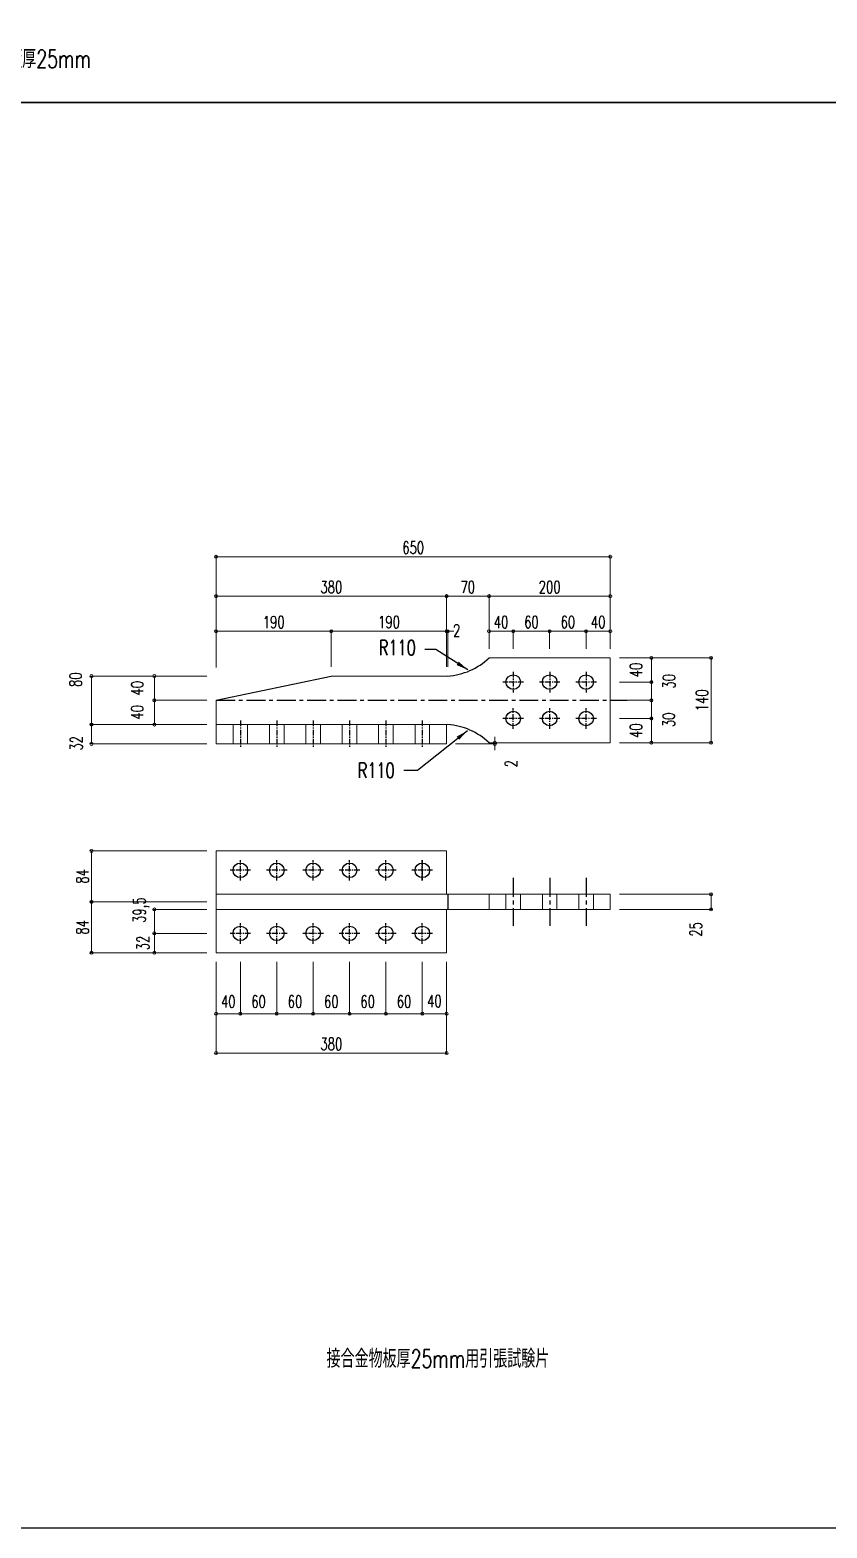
# Model space of a CAD drawing. Header units: millimetres. Extents: x -4568 to 36914, y -114 to 17788.
# Drawn here: x 25279 to 26593, y 7044 to 9515 of the extents above; entities that cross this region are included whole.
import ezdxf

# ---------------------------------------------------------------- set-up
doc = ezdxf.new("R2010")
doc.units = ezdxf.units.MM
doc.header["$LTSCALE"] = 5
doc.linetypes.add('ACAD_ISO03W100', pattern=[30, 12, -18])
doc.linetypes.add('CENTER1', pattern=[10, 6.25, -1.25, 1.25, -1.25])
doc.layers.get('0').update_dxf_attribs({"color": 255})
doc.layers.get('DEFPOINTS').update_dxf_attribs({"color": 255})
for name, color, linetype in [('01', 7, 'Continuous'), ('寸法', 4, 'Continuous'), ('補助線', 7, 'ACAD_ISO03W100'), ('金物', 142, 'Continuous')]:
    doc.layers.add(name, color=color, linetype=linetype)
doc.styles.add('KANJI', font='simplex.shx', dxfattribs={"width": 0.7, "bigfont": 'extfont2.shx'})
doc.styles.get("Standard").update_dxf_attribs({"font": 'simplex.shx', "width": 0.7, "height": 2.5, "bigfont": '@extfont2.shx'})
doc.styles.add('SUNPOU2', font='simplex.shx', dxfattribs={"width": 0.7, "height": 50, "bigfont": 'extfont2.shx'})
doc.dimstyles.new('コピー(2) - Standard', dxfattribs={"dimtxt": 25, "dimasz": 20, "dimexe": 0.18, "dimexo": 0.0625, "dimgap": 15, "dimtad": 1, "dimdec": 0, "dimzin": 0, "dimdsep": 46, "dimtxsty": 'Standard', "dimblk": 'DOTSMALL', "dimcen": 0.09, "dimadec": 0, "dimazin": 0, "dimtfac": 1, "dimtdec": 0, "dimtofl": 0, "dimtmove": 0, "dimatfit": 3, "dimfxl": 0, "dimtolj": 1, "dimtzin": 0, "dimarcsym": 0})
doc.dimstyles.new('一般寸法-小さめ', dxfattribs={"dimscale": 10, "dimtxt": 2, "dimasz": 0.5, "dimexe": 0.125, "dimexo": 1.5, "dimgap": 0.5, "dimtad": 1, "dimtxsty": 'KANJI', "dimblk": 'ORIGIN', "dimcen": 0, "dimclrd": 256, "dimclre": 256, "dimclrt": 256, "dimadec": 0, "dimazin": 0, "dimtfac": 1, "dimtmove": 2, "dimatfit": 2, "dimfxl": 0, "dimtolj": 2, "dimlwd": 5, "dimlwe": 5, "dimarcsym": 0})

# ---------------------------------------------------------------- blocks, each defined once
blk = doc.blocks.new('_Origin')
at = {"color": 0, "linetype": 'ByBlock', "lineweight": -2}
blk.add_line((0, 0), (-1, 0), dxfattribs=at)
blk.add_circle((0, 0), 0.5, dxfattribs=at)
blk = doc.blocks.new('*D195')
at = {"layer": 'DEFPOINTS', "color": 0, "transparency": 16777216}
for p in [(25966.1, 8580.8), (25586.1, 8449), (25966.1, 8449)]:
    blk.add_point(p, dxfattribs=at)
at = {"layer": '寸法', "lineweight": 5, "transparency": 16777216}
for p, q in [((25586.1, 8464), (25586.1, 8582)), ((25591.1, 8580.8), (25961.1, 8580.8)), ((25966.1, 8464), (25966.1, 8582))]:
    blk.add_line(p, q, dxfattribs=at)
at = {"layer": '寸法', "lineweight": 5, "transparency": 16777216, "xscale": 5, "yscale": 5, "zscale": 5, "rotation": 180}
blk.add_blockref('_Origin', (25586.1, 8580.8), dxfattribs=at)
at = {"layer": '寸法', "lineweight": 5, "transparency": 16777216, "xscale": 5, "yscale": 5, "zscale": 5}
blk.add_blockref('_Origin', (25966.1, 8580.8), dxfattribs=at)
at = {"layer": '寸法', "transparency": 16777216, "insert": (25776.1, 8595.8), "char_height": 20, "attachment_point": 5, "style": 'KANJI'}
blk.add_mtext('\\A2;380', dxfattribs=at)
blk = doc.blocks.new('*D196')
at = {"layer": 'DEFPOINTS', "color": 0, "transparency": 16777216}
for p in [(25966.1, 8580.8), (26036.1, 8480.5), (25966.1, 8449)]:
    blk.add_point(p, dxfattribs=at)
at = {"layer": '寸法', "lineweight": 5, "transparency": 16777216}
for p, q in [((25966.1, 8464), (25966.1, 8582)), ((26031.1, 8580.8), (25971.1, 8580.8)), ((26036.1, 8495.5), (26036.1, 8582))]:
    blk.add_line(p, q, dxfattribs=at)
at = {"layer": '寸法', "lineweight": 5, "transparency": 16777216, "xscale": 5, "yscale": 5, "zscale": 5, "rotation": 180}
blk.add_blockref('_Origin', (25966.1, 8580.8), dxfattribs=at)
at = {"layer": '寸法', "lineweight": 5, "transparency": 16777216, "xscale": 5, "yscale": 5, "zscale": 5}
blk.add_blockref('_Origin', (26036.1, 8580.8), dxfattribs=at)
at = {"layer": '寸法', "transparency": 16777216, "insert": (26001.1, 8595.8), "char_height": 20, "attachment_point": 5, "style": 'KANJI'}
blk.add_mtext('\\A2;70', dxfattribs=at)
blk = doc.blocks.new('*D197')
at = {"layer": 'DEFPOINTS', "color": 0, "transparency": 16777216}
for p in [(26236.1, 8089), (26402.2, 8089), (26236.1, 8064)]:
    blk.add_point(p, dxfattribs=at)
at = {"layer": '寸法', "lineweight": 5, "transparency": 16777216}
for p, q in [((26251.1, 8089), (26403.5, 8089)), ((26402.2, 8069), (26402.2, 8084)), ((26251.1, 8064), (26403.5, 8064))]:
    blk.add_line(p, q, dxfattribs=at)
at = {"layer": '寸法', "lineweight": 5, "transparency": 16777216, "xscale": 5, "yscale": 5, "zscale": 5}
for p, rotation in [((26402.2, 8089), 90), ((26402.2, 8064), 270)]:
    blk.add_blockref('_Origin', p, dxfattribs=dict(at, rotation=rotation))
at = {"layer": '寸法', "transparency": 16777216, "insert": (26377.2, 8031), "char_height": 20, "attachment_point": 5, "rotation": 90, "style": 'KANJI'}
blk.add_mtext('\\A2;25', dxfattribs=at)
blk = doc.blocks.new('*D198')
at = {"layer": 'DEFPOINTS', "color": 0, "transparency": 16777216}
for p in [(26236.1, 8479), (26402.2, 8479), (26236.1, 8339)]:
    blk.add_point(p, dxfattribs=at)
at = {"layer": '寸法', "lineweight": 5, "transparency": 16777216}
for p, q in [((26251.1, 8479), (26403.5, 8479)), ((26402.2, 8344), (26402.2, 8474)), ((26251.1, 8339), (26403.5, 8339))]:
    blk.add_line(p, q, dxfattribs=at)
at = {"layer": '寸法', "lineweight": 5, "transparency": 16777216, "xscale": 5, "yscale": 5, "zscale": 5}
for p, rotation in [((26402.2, 8479), 90), ((26402.2, 8339), 270)]:
    blk.add_blockref('_Origin', p, dxfattribs=dict(at, rotation=rotation))
at = {"layer": '寸法', "transparency": 16777216, "insert": (26387.2, 8409), "char_height": 20, "attachment_point": 5, "rotation": 90, "style": 'KANJI'}
blk.add_mtext('\\A2;140', dxfattribs=at)
blk = doc.blocks.new('*D199')
at = {"layer": 'DEFPOINTS', "color": 0, "transparency": 16777216}
for p in [(25380.7, 8449), (25586.1, 8449), (25586.1, 8369)]:
    blk.add_point(p, dxfattribs=at)
at = {"layer": '寸法', "lineweight": 5, "transparency": 16777216}
for p, q in [((25571.1, 8449), (25379.4, 8449)), ((25380.7, 8374), (25380.7, 8444)), ((25571.1, 8369), (25379.4, 8369))]:
    blk.add_line(p, q, dxfattribs=at)
at = {"layer": '寸法', "lineweight": 5, "transparency": 16777216, "xscale": 5, "yscale": 5, "zscale": 5}
for p, rotation in [((25380.7, 8449), 90), ((25380.7, 8369), 270)]:
    blk.add_blockref('_Origin', p, dxfattribs=dict(at, rotation=rotation))
at = {"layer": '寸法', "transparency": 16777216, "insert": (25354.4, 8442.9), "char_height": 20, "attachment_point": 5, "rotation": 90, "style": 'KANJI'}
blk.add_mtext('\\A2;80', dxfattribs=at)
blk = doc.blocks.new('*D484')
at = {"layer": 'DEFPOINTS', "color": 0, "transparency": 16777216}
for p in [(26236.1, 8580.8), (26036.1, 8480.5), (26236.1, 8479)]:
    blk.add_point(p, dxfattribs=at)
at = {"layer": '寸法', "lineweight": 5, "transparency": 16777216}
for p, q in [((26036.1, 8495.5), (26036.1, 8582)), ((26041.1, 8580.8), (26231.1, 8580.8)), ((26236.1, 8494), (26236.1, 8582))]:
    blk.add_line(p, q, dxfattribs=at)
at = {"layer": '寸法', "lineweight": 5, "transparency": 16777216, "xscale": 5, "yscale": 5, "zscale": 5, "rotation": 180}
blk.add_blockref('_Origin', (26036.1, 8580.8), dxfattribs=at)
at = {"layer": '寸法', "lineweight": 5, "transparency": 16777216, "xscale": 5, "yscale": 5, "zscale": 5}
blk.add_blockref('_Origin', (26236.1, 8580.8), dxfattribs=at)
at = {"layer": '寸法', "transparency": 16777216, "insert": (26136.1, 8595.8), "char_height": 20, "attachment_point": 5, "style": 'KANJI'}
blk.add_mtext('\\A2;200', dxfattribs=at)
blk = doc.blocks.new('*D200')
at = {"layer": 'DEFPOINTS', "color": 0, "transparency": 16777216}
for p in [(26236.1, 8479), (26236.1, 8439), (26303.8, 8439)]:
    blk.add_point(p, dxfattribs=at)
at = {"layer": '寸法', "lineweight": 5, "transparency": 16777216}
for p, q in [((26251.1, 8479), (26305, 8479)), ((26303.8, 8474), (26303.8, 8444)), ((26251.1, 8439), (26305, 8439))]:
    blk.add_line(p, q, dxfattribs=at)
at = {"layer": '寸法', "lineweight": 5, "transparency": 16777216, "xscale": 5, "yscale": 5, "zscale": 5}
for p, rotation in [((26303.8, 8479), 90), ((26303.8, 8439), 270)]:
    blk.add_blockref('_Origin', p, dxfattribs=dict(at, rotation=rotation))
at = {"layer": '寸法', "transparency": 16777216, "insert": (26278.4, 8459), "char_height": 20, "attachment_point": 5, "rotation": 90, "style": 'KANJI'}
blk.add_mtext('\\A2;40', dxfattribs=at)
blk = doc.blocks.new('*D201')
at = {"layer": 'DEFPOINTS', "color": 0, "transparency": 16777216}
for p in [(26236.1, 8379), (26236.1, 8339), (26303.8, 8339)]:
    blk.add_point(p, dxfattribs=at)
at = {"layer": '寸法', "lineweight": 5, "transparency": 16777216}
for p, q in [((26251.1, 8379), (26305, 8379)), ((26303.8, 8374), (26303.8, 8344)), ((26251.1, 8339), (26305, 8339))]:
    blk.add_line(p, q, dxfattribs=at)
at = {"layer": '寸法', "lineweight": 5, "transparency": 16777216, "xscale": 5, "yscale": 5, "zscale": 5}
for p, rotation in [((26303.8, 8379), 90), ((26303.8, 8339), 270)]:
    blk.add_blockref('_Origin', p, dxfattribs=dict(at, rotation=rotation))
at = {"layer": '寸法', "transparency": 16777216, "insert": (26278.4, 8359), "char_height": 20, "attachment_point": 5, "rotation": 90, "style": 'KANJI'}
blk.add_mtext('\\A2;40', dxfattribs=at)
blk = doc.blocks.new('*D202')
at = {"layer": 'DEFPOINTS', "color": 0, "transparency": 16777216}
for p in [(25484.3, 8409), (25586.1, 8409), (25586.1, 8369)]:
    blk.add_point(p, dxfattribs=at)
at = {"layer": '寸法', "lineweight": 5, "transparency": 16777216}
for p, q in [((25571.1, 8409), (25483, 8409)), ((25484.3, 8374), (25484.3, 8404)), ((25571.1, 8369), (25483, 8369))]:
    blk.add_line(p, q, dxfattribs=at)
at = {"layer": '寸法', "lineweight": 5, "transparency": 16777216, "xscale": 5, "yscale": 5, "zscale": 5}
for p, rotation in [((25484.3, 8409), 90), ((25484.3, 8369), 270)]:
    blk.add_blockref('_Origin', p, dxfattribs=dict(at, rotation=rotation))
at = {"layer": '寸法', "transparency": 16777216, "insert": (25456.1, 8389), "char_height": 20, "attachment_point": 5, "rotation": 90, "style": 'KANJI'}
blk.add_mtext('\\A2;40', dxfattribs=at)
blk = doc.blocks.new('*D203')
at = {"layer": 'DEFPOINTS', "color": 0, "transparency": 16777216}
for p in [(25484.3, 8449), (25586.1, 8449), (25586.1, 8409)]:
    blk.add_point(p, dxfattribs=at)
at = {"layer": '寸法', "lineweight": 5, "transparency": 16777216}
for p, q in [((25571.1, 8449), (25483, 8449)), ((25484.3, 8414), (25484.3, 8444)), ((25571.1, 8409), (25483, 8409))]:
    blk.add_line(p, q, dxfattribs=at)
at = {"layer": '寸法', "lineweight": 5, "transparency": 16777216, "xscale": 5, "yscale": 5, "zscale": 5}
for p, rotation in [((25484.3, 8449), 90), ((25484.3, 8409), 270)]:
    blk.add_blockref('_Origin', p, dxfattribs=dict(at, rotation=rotation))
at = {"layer": '寸法', "transparency": 16777216, "insert": (25456.1, 8429), "char_height": 20, "attachment_point": 5, "rotation": 90, "style": 'KANJI'}
blk.add_mtext('\\A2;40', dxfattribs=at)
blk = doc.blocks.new('*D204')
at = {"layer": 'DEFPOINTS', "color": 0, "transparency": 16777216}
for p in [(26236.1, 8645.8), (26236.1, 8480.5), (25586.1, 8448.2)]:
    blk.add_point(p, dxfattribs=at)
at = {"layer": '寸法', "lineweight": 5, "transparency": 16777216}
for p, q in [((25586.1, 8463.2), (25586.1, 8647)), ((25591.1, 8645.8), (26231.1, 8645.8)), ((26236.1, 8495.5), (26236.1, 8647))]:
    blk.add_line(p, q, dxfattribs=at)
at = {"layer": '寸法', "lineweight": 5, "transparency": 16777216, "xscale": 5, "yscale": 5, "zscale": 5, "rotation": 180}
blk.add_blockref('_Origin', (25586.1, 8645.8), dxfattribs=at)
at = {"layer": '寸法', "lineweight": 5, "transparency": 16777216, "xscale": 5, "yscale": 5, "zscale": 5}
blk.add_blockref('_Origin', (26236.1, 8645.8), dxfattribs=at)
at = {"layer": '寸法', "transparency": 16777216, "insert": (25911.1, 8660.8), "char_height": 20, "attachment_point": 5, "style": 'KANJI'}
blk.add_mtext('\\A2;650', dxfattribs=at)
blk = doc.blocks.new('_DotSmall')
at = {"color": 0, "linetype": 'ByBlock', "const_width": 0.5}
blk.add_lwpolyline([(-0.0625, 0, 1), (0.0625, 0, 1)], format="xyb", close=True, dxfattribs=at)
blk = doc.blocks.new('*D205')
at = {"layer": 'DEFPOINTS', "color": 0, "transparency": 16777216}
for p in [(25776.1, 8523), (25586.1, 8449), (25776.1, 8449)]:
    blk.add_point(p, dxfattribs=at)
at = {"layer": '寸法', "lineweight": 5, "transparency": 16777216}
for p, q in [((25586.1, 8464), (25586.1, 8524.2)), ((25591.1, 8523), (25771.1, 8523)), ((25776.1, 8464), (25776.1, 8524.2))]:
    blk.add_line(p, q, dxfattribs=at)
at = {"layer": '寸法', "lineweight": 5, "transparency": 16777216, "xscale": 5, "yscale": 5, "zscale": 5, "rotation": 180}
blk.add_blockref('_Origin', (25586.1, 8523), dxfattribs=at)
at = {"layer": '寸法', "lineweight": 5, "transparency": 16777216, "xscale": 5, "yscale": 5, "zscale": 5}
blk.add_blockref('_Origin', (25776.1, 8523), dxfattribs=at)
at = {"layer": '寸法', "transparency": 16777216, "insert": (25681.1, 8538), "char_height": 20, "attachment_point": 5, "style": 'KANJI'}
blk.add_mtext('\\A2;190', dxfattribs=at)
blk = doc.blocks.new('*D206')
at = {"layer": 'DEFPOINTS', "color": 0, "transparency": 16777216}
for p in [(25966.1, 8523), (25776.1, 8449), (25966.1, 8449)]:
    blk.add_point(p, dxfattribs=at)
at = {"layer": '寸法', "lineweight": 5, "transparency": 16777216}
for p, q in [((25776.1, 8464), (25776.1, 8524.2)), ((25781.1, 8523), (25961.1, 8523)), ((25966.1, 8464), (25966.1, 8524.2))]:
    blk.add_line(p, q, dxfattribs=at)
at = {"layer": '寸法', "lineweight": 5, "transparency": 16777216, "xscale": 5, "yscale": 5, "zscale": 5, "rotation": 180}
blk.add_blockref('_Origin', (25776.1, 8523), dxfattribs=at)
at = {"layer": '寸法', "lineweight": 5, "transparency": 16777216, "xscale": 5, "yscale": 5, "zscale": 5}
blk.add_blockref('_Origin', (25966.1, 8523), dxfattribs=at)
at = {"layer": '寸法', "transparency": 16777216, "insert": (25871.1, 8538), "char_height": 20, "attachment_point": 5, "style": 'KANJI'}
blk.add_mtext('\\A2;190', dxfattribs=at)
blk = doc.blocks.new('*D109')
at = {"layer": 'DEFPOINTS', "color": 0, "transparency": 16777216}
for p in [(26076.1, 8523), (26036.1, 8479), (26076.1, 8479)]:
    blk.add_point(p, dxfattribs=at)
at = {"layer": '寸法', "lineweight": 5, "transparency": 16777216}
for p, q in [((26036.1, 8494), (26036.1, 8524.2)), ((26041.1, 8523), (26071.1, 8523)), ((26076.1, 8494), (26076.1, 8524.2))]:
    blk.add_line(p, q, dxfattribs=at)
at = {"layer": '寸法', "lineweight": 5, "transparency": 16777216, "xscale": 5, "yscale": 5, "zscale": 5, "rotation": 180}
blk.add_blockref('_Origin', (26036.1, 8523), dxfattribs=at)
at = {"layer": '寸法', "lineweight": 5, "transparency": 16777216, "xscale": 5, "yscale": 5, "zscale": 5}
blk.add_blockref('_Origin', (26076.1, 8523), dxfattribs=at)
at = {"layer": '寸法', "transparency": 16777216, "insert": (26056.1, 8538), "char_height": 20, "attachment_point": 5, "style": 'KANJI'}
blk.add_mtext('\\A2;40', dxfattribs=at)
blk = doc.blocks.new('*D110')
at = {"layer": 'DEFPOINTS', "color": 0, "transparency": 16777216}
for p in [(26196.1, 8523), (26136.1, 8479), (26196.1, 8479)]:
    blk.add_point(p, dxfattribs=at)
at = {"layer": '寸法', "lineweight": 5, "transparency": 16777216}
for p, q in [((26136.1, 8494), (26136.1, 8524.2)), ((26141.1, 8523), (26191.1, 8523)), ((26196.1, 8494), (26196.1, 8524.2))]:
    blk.add_line(p, q, dxfattribs=at)
at = {"layer": '寸法', "lineweight": 5, "transparency": 16777216, "xscale": 5, "yscale": 5, "zscale": 5, "rotation": 180}
blk.add_blockref('_Origin', (26136.1, 8523), dxfattribs=at)
at = {"layer": '寸法', "lineweight": 5, "transparency": 16777216, "xscale": 5, "yscale": 5, "zscale": 5}
blk.add_blockref('_Origin', (26196.1, 8523), dxfattribs=at)
at = {"layer": '寸法', "transparency": 16777216, "insert": (26166.1, 8538), "char_height": 20, "attachment_point": 5, "style": 'KANJI'}
blk.add_mtext('\\A2;60', dxfattribs=at)
blk = doc.blocks.new('*D111')
at = {"layer": 'DEFPOINTS', "color": 0, "transparency": 16777216}
for p in [(26136.1, 8523), (26076.1, 8479), (26136.1, 8479)]:
    blk.add_point(p, dxfattribs=at)
at = {"layer": '寸法', "lineweight": 5, "transparency": 16777216}
for p, q in [((26076.1, 8494), (26076.1, 8524.2)), ((26081.1, 8523), (26131.1, 8523)), ((26136.1, 8494), (26136.1, 8524.2))]:
    blk.add_line(p, q, dxfattribs=at)
at = {"layer": '寸法', "lineweight": 5, "transparency": 16777216, "xscale": 5, "yscale": 5, "zscale": 5, "rotation": 180}
blk.add_blockref('_Origin', (26076.1, 8523), dxfattribs=at)
at = {"layer": '寸法', "lineweight": 5, "transparency": 16777216, "xscale": 5, "yscale": 5, "zscale": 5}
blk.add_blockref('_Origin', (26136.1, 8523), dxfattribs=at)
at = {"layer": '寸法', "transparency": 16777216, "insert": (26106.1, 8538), "char_height": 20, "attachment_point": 5, "style": 'KANJI'}
blk.add_mtext('\\A2;60', dxfattribs=at)
blk = doc.blocks.new('*D112')
at = {"layer": 'DEFPOINTS', "color": 0, "transparency": 16777216}
for p in [(26236.1, 8523), (26196.1, 8479), (26236.1, 8479)]:
    blk.add_point(p, dxfattribs=at)
at = {"layer": '寸法', "lineweight": 5, "transparency": 16777216}
for p, q in [((26196.1, 8494), (26196.1, 8524.2)), ((26201.1, 8523), (26231.1, 8523)), ((26236.1, 8494), (26236.1, 8524.2))]:
    blk.add_line(p, q, dxfattribs=at)
at = {"layer": '寸法', "lineweight": 5, "transparency": 16777216, "xscale": 5, "yscale": 5, "zscale": 5, "rotation": 180}
blk.add_blockref('_Origin', (26196.1, 8523), dxfattribs=at)
at = {"layer": '寸法', "lineweight": 5, "transparency": 16777216, "xscale": 5, "yscale": 5, "zscale": 5}
blk.add_blockref('_Origin', (26236.1, 8523), dxfattribs=at)
at = {"layer": '寸法', "transparency": 16777216, "insert": (26216.1, 8538), "char_height": 20, "attachment_point": 5, "style": 'KANJI'}
blk.add_mtext('\\A2;40', dxfattribs=at)
blk = doc.blocks.new('*D113')
at = {"layer": 'DEFPOINTS', "color": 0, "transparency": 16777216}
for p in [(26236.1, 8439), (26236.1, 8409), (26303.8, 8409)]:
    blk.add_point(p, dxfattribs=at)
at = {"layer": '寸法', "lineweight": 5, "transparency": 16777216}
for p, q in [((26251.1, 8439), (26305, 8439)), ((26303.8, 8434), (26303.8, 8414)), ((26251.1, 8409), (26305, 8409))]:
    blk.add_line(p, q, dxfattribs=at)
at = {"layer": '寸法', "lineweight": 5, "transparency": 16777216, "xscale": 5, "yscale": 5, "zscale": 5}
for p, rotation in [((26303.8, 8439), 90), ((26303.8, 8409), 270)]:
    blk.add_blockref('_Origin', p, dxfattribs=dict(at, rotation=rotation))
at = {"layer": '寸法', "transparency": 16777216, "insert": (26332.8, 8440.2), "char_height": 20, "attachment_point": 5, "rotation": 90, "style": 'KANJI'}
blk.add_mtext('\\A2;30', dxfattribs=at)
blk = doc.blocks.new('*D114')
at = {"layer": 'DEFPOINTS', "color": 0, "transparency": 16777216}
for p in [(26236.1, 8409), (26236.1, 8379), (26303.8, 8379)]:
    blk.add_point(p, dxfattribs=at)
at = {"layer": '寸法', "lineweight": 5, "transparency": 16777216}
for p, q in [((26251.1, 8409), (26305, 8409)), ((26303.8, 8404), (26303.8, 8384)), ((26251.1, 8379), (26305, 8379))]:
    blk.add_line(p, q, dxfattribs=at)
at = {"layer": '寸法', "lineweight": 5, "transparency": 16777216, "xscale": 5, "yscale": 5, "zscale": 5}
for p, rotation in [((26303.8, 8409), 90), ((26303.8, 8379), 270)]:
    blk.add_blockref('_Origin', p, dxfattribs=dict(at, rotation=rotation))
at = {"layer": '寸法', "transparency": 16777216, "insert": (26332.5, 8376.8), "char_height": 20, "attachment_point": 5, "rotation": 90, "style": 'KANJI'}
blk.add_mtext('\\A2;30', dxfattribs=at)
blk = doc.blocks.new('*D467')
at = {"layer": 'DEFPOINTS', "color": 0, "transparency": 16777216}
for p in [(25968.1, 8523), (25966.1, 8449), (25968.1, 8449)]:
    blk.add_point(p, dxfattribs=at)
at = {"layer": '寸法', "lineweight": 5, "transparency": 16777216}
for p, q in [((25961.1, 8523), (25956.1, 8523)), ((25966.1, 8464), (25966.1, 8524.2)), ((25966.1, 8523), (25968.1, 8523)), ((25968.1, 8464), (25968.1, 8524.2)), ((25973.1, 8523), (25978.1, 8523))]:
    blk.add_line(p, q, dxfattribs=at)
at = {"layer": '寸法', "lineweight": 5, "transparency": 16777216, "xscale": 5, "yscale": 5, "zscale": 5}
blk.add_blockref('_Origin', (25966.1, 8523), dxfattribs=at)
at = {"layer": '寸法', "lineweight": 5, "transparency": 16777216, "xscale": 5, "yscale": 5, "zscale": 5, "rotation": 180}
blk.add_blockref('_Origin', (25968.1, 8523), dxfattribs=at)
at = {"layer": '寸法', "transparency": 16777216, "insert": (25982.7, 8524.1), "char_height": 20, "attachment_point": 5, "style": 'KANJI'}
blk.add_mtext('\\A2;2', dxfattribs=at)
blk = doc.blocks.new('*D135')
at = {"layer": 'DEFPOINTS', "color": 0, "transparency": 16777216}
for p in [(25866.1, 7992.5), (25926.1, 7992.5), (25926.1, 7892)]:
    blk.add_point(p, dxfattribs=at)
at = {"layer": '寸法', "lineweight": 5, "transparency": 16777216}
for p, q in [((25866.1, 7977.5), (25866.1, 7890.8)), ((25926.1, 7977.5), (25926.1, 7890.8)), ((25871.1, 7892), (25921.1, 7892))]:
    blk.add_line(p, q, dxfattribs=at)
at = {"layer": '寸法', "lineweight": 5, "transparency": 16777216, "xscale": 5, "yscale": 5, "zscale": 5, "rotation": 180}
blk.add_blockref('_Origin', (25866.1, 7892), dxfattribs=at)
at = {"layer": '寸法', "lineweight": 5, "transparency": 16777216, "xscale": 5, "yscale": 5, "zscale": 5}
blk.add_blockref('_Origin', (25926.1, 7892), dxfattribs=at)
at = {"layer": '寸法', "transparency": 16777216, "insert": (25896.1, 7912), "char_height": 20, "attachment_point": 5, "style": 'KANJI'}
blk.add_mtext('\\A2;60', dxfattribs=at)
blk = doc.blocks.new('*D136')
at = {"layer": 'DEFPOINTS', "color": 0, "transparency": 16777216}
for p in [(25626.1, 7992.5), (25686.1, 7992.5), (25626.1, 7892)]:
    blk.add_point(p, dxfattribs=at)
at = {"layer": '寸法', "lineweight": 5, "transparency": 16777216}
for p, q in [((25626.1, 7977.5), (25626.1, 7890.8)), ((25686.1, 7977.5), (25686.1, 7890.8)), ((25681.1, 7892), (25631.1, 7892))]:
    blk.add_line(p, q, dxfattribs=at)
at = {"layer": '寸法', "lineweight": 5, "transparency": 16777216, "xscale": 5, "yscale": 5, "zscale": 5, "rotation": 180}
blk.add_blockref('_Origin', (25626.1, 7892), dxfattribs=at)
at = {"layer": '寸法', "lineweight": 5, "transparency": 16777216, "xscale": 5, "yscale": 5, "zscale": 5}
blk.add_blockref('_Origin', (25686.1, 7892), dxfattribs=at)
at = {"layer": '寸法', "transparency": 16777216, "insert": (25656.1, 7912), "char_height": 20, "attachment_point": 5, "style": 'KANJI'}
blk.add_mtext('\\A2;60', dxfattribs=at)
blk = doc.blocks.new('*D473')
at = {"layer": 'DEFPOINTS', "color": 0, "transparency": 16777216}
for p in [(25586.1, 7992.5), (25966.1, 7992.5), (25966.1, 7827.1)]:
    blk.add_point(p, dxfattribs=at)
at = {"layer": '寸法', "lineweight": 5, "transparency": 16777216}
for p, q in [((25586.1, 7977.5), (25586.1, 7825.9)), ((25966.1, 7977.5), (25966.1, 7825.9)), ((25591.1, 7827.1), (25961.1, 7827.1))]:
    blk.add_line(p, q, dxfattribs=at)
at = {"layer": '寸法', "lineweight": 5, "transparency": 16777216, "xscale": 5, "yscale": 5, "zscale": 5, "rotation": 180}
blk.add_blockref('_Origin', (25586.1, 7827.1), dxfattribs=at)
at = {"layer": '寸法', "lineweight": 5, "transparency": 16777216, "xscale": 5, "yscale": 5, "zscale": 5}
blk.add_blockref('_Origin', (25966.1, 7827.1), dxfattribs=at)
at = {"layer": '寸法', "transparency": 16777216, "insert": (25776.1, 7842.1), "char_height": 20, "attachment_point": 5, "style": 'KANJI'}
blk.add_mtext('\\A2;380', dxfattribs=at)
blk = doc.blocks.new('*D137')
at = {"layer": 'DEFPOINTS', "color": 0, "transparency": 16777216}
for p in [(25806.1, 7992.5), (25866.1, 7992.5), (25806.1, 7892)]:
    blk.add_point(p, dxfattribs=at)
at = {"layer": '寸法', "lineweight": 5, "transparency": 16777216}
for p, q in [((25806.1, 7977.5), (25806.1, 7890.8)), ((25866.1, 7977.5), (25866.1, 7890.8)), ((25861.1, 7892), (25811.1, 7892))]:
    blk.add_line(p, q, dxfattribs=at)
at = {"layer": '寸法', "lineweight": 5, "transparency": 16777216, "xscale": 5, "yscale": 5, "zscale": 5, "rotation": 180}
blk.add_blockref('_Origin', (25806.1, 7892), dxfattribs=at)
at = {"layer": '寸法', "lineweight": 5, "transparency": 16777216, "xscale": 5, "yscale": 5, "zscale": 5}
blk.add_blockref('_Origin', (25866.1, 7892), dxfattribs=at)
at = {"layer": '寸法', "transparency": 16777216, "insert": (25836.1, 7912), "char_height": 20, "attachment_point": 5, "style": 'KANJI'}
blk.add_mtext('\\A2;60', dxfattribs=at)
blk = doc.blocks.new('*D138')
at = {"layer": 'DEFPOINTS', "color": 0, "transparency": 16777216}
for p in [(25746.1, 7992.5), (25806.1, 7992.5), (25746.1, 7892)]:
    blk.add_point(p, dxfattribs=at)
at = {"layer": '寸法', "lineweight": 5, "transparency": 16777216}
for p, q in [((25746.1, 7977.5), (25746.1, 7890.8)), ((25806.1, 7977.5), (25806.1, 7890.8)), ((25801.1, 7892), (25751.1, 7892))]:
    blk.add_line(p, q, dxfattribs=at)
at = {"layer": '寸法', "lineweight": 5, "transparency": 16777216, "xscale": 5, "yscale": 5, "zscale": 5, "rotation": 180}
blk.add_blockref('_Origin', (25746.1, 7892), dxfattribs=at)
at = {"layer": '寸法', "lineweight": 5, "transparency": 16777216, "xscale": 5, "yscale": 5, "zscale": 5}
blk.add_blockref('_Origin', (25806.1, 7892), dxfattribs=at)
at = {"layer": '寸法', "transparency": 16777216, "insert": (25776.1, 7912), "char_height": 20, "attachment_point": 5, "style": 'KANJI'}
blk.add_mtext('\\A2;60', dxfattribs=at)
blk = doc.blocks.new('*D139')
at = {"layer": 'DEFPOINTS', "color": 0, "transparency": 16777216}
for p in [(25686.1, 7992.5), (25746.1, 7992.5), (25686.1, 7892)]:
    blk.add_point(p, dxfattribs=at)
at = {"layer": '寸法', "lineweight": 5, "transparency": 16777216}
for p, q in [((25686.1, 7977.5), (25686.1, 7890.8)), ((25746.1, 7977.5), (25746.1, 7890.8)), ((25741.1, 7892), (25691.1, 7892))]:
    blk.add_line(p, q, dxfattribs=at)
at = {"layer": '寸法', "lineweight": 5, "transparency": 16777216, "xscale": 5, "yscale": 5, "zscale": 5, "rotation": 180}
blk.add_blockref('_Origin', (25686.1, 7892), dxfattribs=at)
at = {"layer": '寸法', "lineweight": 5, "transparency": 16777216, "xscale": 5, "yscale": 5, "zscale": 5}
blk.add_blockref('_Origin', (25746.1, 7892), dxfattribs=at)
at = {"layer": '寸法', "transparency": 16777216, "insert": (25716.1, 7912), "char_height": 20, "attachment_point": 5, "style": 'KANJI'}
blk.add_mtext('\\A2;60', dxfattribs=at)
blk = doc.blocks.new('*D140')
at = {"layer": 'DEFPOINTS', "color": 0, "transparency": 16777216}
for p in [(25586.1, 7992.5), (25626.1, 7992.5), (25586.1, 7892)]:
    blk.add_point(p, dxfattribs=at)
at = {"layer": '寸法', "lineweight": 5, "transparency": 16777216}
for p, q in [((25586.1, 7977.5), (25586.1, 7890.8)), ((25626.1, 7977.5), (25626.1, 7890.8)), ((25621.1, 7892), (25591.1, 7892))]:
    blk.add_line(p, q, dxfattribs=at)
at = {"layer": '寸法', "lineweight": 5, "transparency": 16777216, "xscale": 5, "yscale": 5, "zscale": 5, "rotation": 180}
blk.add_blockref('_Origin', (25586.1, 7892), dxfattribs=at)
at = {"layer": '寸法', "lineweight": 5, "transparency": 16777216, "xscale": 5, "yscale": 5, "zscale": 5}
blk.add_blockref('_Origin', (25626.1, 7892), dxfattribs=at)
at = {"layer": '寸法', "transparency": 16777216, "insert": (25606.1, 7912), "char_height": 20, "attachment_point": 5, "style": 'KANJI'}
blk.add_mtext('\\A2;40', dxfattribs=at)
blk = doc.blocks.new('*D141')
at = {"layer": 'DEFPOINTS', "color": 0, "transparency": 16777216}
for p in [(25926.1, 7992.5), (25966.1, 7992.5), (25926.1, 7892)]:
    blk.add_point(p, dxfattribs=at)
at = {"layer": '寸法', "lineweight": 5, "transparency": 16777216}
for p, q in [((25926.1, 7977.5), (25926.1, 7890.8)), ((25966.1, 7977.5), (25966.1, 7890.8)), ((25961.1, 7892), (25931.1, 7892))]:
    blk.add_line(p, q, dxfattribs=at)
at = {"layer": '寸法', "lineweight": 5, "transparency": 16777216, "xscale": 5, "yscale": 5, "zscale": 5, "rotation": 180}
blk.add_blockref('_Origin', (25926.1, 7892), dxfattribs=at)
at = {"layer": '寸法', "lineweight": 5, "transparency": 16777216, "xscale": 5, "yscale": 5, "zscale": 5}
blk.add_blockref('_Origin', (25966.1, 7892), dxfattribs=at)
at = {"layer": '寸法', "transparency": 16777216, "insert": (25946.1, 7912.8), "char_height": 20, "attachment_point": 5, "style": 'KANJI'}
blk.add_mtext('\\A2;40', dxfattribs=at)
blk = doc.blocks.new('*D142')
at = {"layer": 'DEFPOINTS', "color": 0, "ltscale": 2, "transparency": 16777216}
for p in [(25586.1, 8076.5), (25380.7, 7992.5), (25586.1, 7992.5)]:
    blk.add_point(p, dxfattribs=at)
at = {"layer": '寸法', "lineweight": 5, "ltscale": 2, "transparency": 16777216}
for p, q in [((25571.1, 8076.5), (25379.4, 8076.5)), ((25380.7, 8071.5), (25380.7, 7997.5)), ((25571.1, 7992.5), (25379.4, 7992.5))]:
    blk.add_line(p, q, dxfattribs=at)
at = {"layer": '寸法', "lineweight": 5, "ltscale": 2, "transparency": 16777216, "xscale": 5, "yscale": 5, "zscale": 5}
for p, rotation in [((25380.7, 8076.5), 90), ((25380.7, 7992.5), 270)]:
    blk.add_blockref('_Origin', p, dxfattribs=dict(at, rotation=rotation))
at = {"layer": '寸法', "ltscale": 2, "transparency": 16777216, "insert": (25365.7, 8034.5), "char_height": 20, "attachment_point": 5, "rotation": 90, "style": 'KANJI'}
blk.add_mtext('\\A2;84', dxfattribs=at)
blk = doc.blocks.new('*D474')
at = {"layer": 'DEFPOINTS', "color": 0, "ltscale": 2, "transparency": 16777216}
for p in [(25586.1, 8160.5), (25380.7, 8076.5), (25586.1, 8076.5)]:
    blk.add_point(p, dxfattribs=at)
at = {"layer": '寸法', "lineweight": 5, "ltscale": 2, "transparency": 16777216}
for p, q in [((25571.1, 8160.5), (25379.4, 8160.5)), ((25380.7, 8155.5), (25380.7, 8081.5)), ((25571.1, 8076.5), (25379.4, 8076.5))]:
    blk.add_line(p, q, dxfattribs=at)
at = {"layer": '寸法', "lineweight": 5, "ltscale": 2, "transparency": 16777216, "xscale": 5, "yscale": 5, "zscale": 5}
for p, rotation in [((25380.7, 8160.5), 90), ((25380.7, 8076.5), 270)]:
    blk.add_blockref('_Origin', p, dxfattribs=dict(at, rotation=rotation))
at = {"layer": '寸法', "ltscale": 2, "transparency": 16777216, "insert": (25365.7, 8118.5), "char_height": 20, "attachment_point": 5, "rotation": 90, "style": 'KANJI'}
blk.add_mtext('\\A2;84', dxfattribs=at)
blk = doc.blocks.new('*D143')
at = {"layer": 'DEFPOINTS', "color": 0, "ltscale": 2, "transparency": 16777216}
for p in [(25586.1, 8064), (25484.3, 8024.5), (25586.1, 8024.5)]:
    blk.add_point(p, dxfattribs=at)
at = {"layer": '寸法', "lineweight": 5, "ltscale": 2, "transparency": 16777216}
for p, q in [((25571.1, 8064), (25483, 8064)), ((25484.3, 8059), (25484.3, 8029.5)), ((25571.1, 8024.5), (25483, 8024.5))]:
    blk.add_line(p, q, dxfattribs=at)
at = {"layer": '寸法', "lineweight": 5, "ltscale": 2, "transparency": 16777216, "xscale": 5, "yscale": 5, "zscale": 5}
for p, rotation in [((25484.3, 8064), 90), ((25484.3, 8024.5), 270)]:
    blk.add_blockref('_Origin', p, dxfattribs=dict(at, rotation=rotation))
at = {"layer": '寸法', "ltscale": 2, "transparency": 16777216, "insert": (25462.7, 8062.8), "char_height": 20, "attachment_point": 5, "rotation": 90, "style": 'KANJI'}
blk.add_mtext('\\A2;39,5', dxfattribs=at)
blk = doc.blocks.new('*D144')
at = {"layer": 'DEFPOINTS', "color": 0, "ltscale": 2, "transparency": 16777216}
for p in [(25586.1, 8024.5), (25484.3, 7992.5), (25586.1, 7992.5)]:
    blk.add_point(p, dxfattribs=at)
at = {"layer": '寸法', "lineweight": 5, "ltscale": 2, "transparency": 16777216}
for p, q in [((25571.1, 8024.5), (25483, 8024.5)), ((25484.3, 8019.5), (25484.3, 7997.5)), ((25571.1, 7992.5), (25483, 7992.5))]:
    blk.add_line(p, q, dxfattribs=at)
at = {"layer": '寸法', "lineweight": 5, "ltscale": 2, "transparency": 16777216, "xscale": 5, "yscale": 5, "zscale": 5}
for p, rotation in [((25484.3, 8024.5), 90), ((25484.3, 7992.5), 270)]:
    blk.add_blockref('_Origin', p, dxfattribs=dict(at, rotation=rotation))
at = {"layer": '寸法', "ltscale": 2, "transparency": 16777216, "insert": (25465.5, 8008.5), "char_height": 20, "attachment_point": 5, "rotation": 90, "style": 'KANJI'}
blk.add_mtext('\\A2;32', dxfattribs=at)
blk = doc.blocks.new('*D145')
at = {"layer": 'DEFPOINTS', "color": 0, "transparency": 16777216}
for p in [(25966.1, 8337), (26036.1, 8339), (26045.7, 8339)]:
    blk.add_point(p, dxfattribs=at)
at = {"layer": '寸法', "lineweight": 5, "transparency": 16777216}
for p, q in [((25981.1, 8337), (26047, 8337)), ((26045.7, 8344), (26045.7, 8349)), ((26045.7, 8337), (26045.7, 8339)), ((26045.7, 8332), (26045.7, 8327)), ((26051.1, 8339), (26047, 8339))]:
    blk.add_line(p, q, dxfattribs=at)
at = {"layer": '寸法', "lineweight": 5, "transparency": 16777216, "xscale": 5, "yscale": 5, "zscale": 5}
for p, rotation in [((26045.7, 8339), 270), ((26045.7, 8337), 90)]:
    blk.add_blockref('_Origin', p, dxfattribs=dict(at, rotation=rotation))
at = {"layer": '寸法', "transparency": 16777216, "insert": (26072.5, 8304.5), "char_height": 20, "attachment_point": 5, "rotation": 90, "style": 'KANJI'}
blk.add_mtext('\\A2;2', dxfattribs=at)
blk = doc.blocks.new('*D475')
at = {"layer": 'DEFPOINTS', "color": 0, "transparency": 16777216}
for p in [(25380.7, 8369), (25586.1, 8369), (25586.1, 8337)]:
    blk.add_point(p, dxfattribs=at)
at = {"layer": '寸法', "lineweight": 5, "transparency": 16777216}
for p, q in [((25571.1, 8369), (25379.4, 8369)), ((25380.7, 8342), (25380.7, 8364)), ((25571.1, 8337), (25379.4, 8337))]:
    blk.add_line(p, q, dxfattribs=at)
at = {"layer": '寸法', "lineweight": 5, "transparency": 16777216, "xscale": 5, "yscale": 5, "zscale": 5}
for p, rotation in [((25380.7, 8369), 90), ((25380.7, 8337), 270)]:
    blk.add_blockref('_Origin', p, dxfattribs=dict(at, rotation=rotation))
at = {"layer": '寸法', "transparency": 16777216, "insert": (25355.7, 8338.2), "char_height": 20, "attachment_point": 5, "rotation": 90, "style": 'KANJI'}
blk.add_mtext('\\A2;32', dxfattribs=at)

msp = doc.modelspace()

# ---------------------------------------------------------------- linework, layer by layer
at = {"layer": '01', "ltscale": 2}
for points in [[(23851.831, 9544.424), (26651.831, 9544.424), (26651.831, 9395.081), (23851.831, 9395.081)], [(25251.831, 9395.081), (26651.831, 9395.081), (26651.831, 7043.501), (25251.831, 7043.501)]]:
    msp.add_lwpolyline(points, close=True, dxfattribs=at)
at = {"layer": '寸法', "linetype": 'CENTER1', "ltscale": 0.3}
for p, q in [((26076.106, 8455.959), (26076.106, 8421.959)), ((26136.106, 8455.959), (26136.106, 8421.959)), ((26196.106, 8455.959), (26196.106, 8421.959)), ((26093.106, 8438.959), (26059.106, 8438.959)), ((26153.106, 8438.959), (26119.106, 8438.959)), ((26213.106, 8438.959), (26179.106, 8438.959)), ((26093.106, 8378.959), (26059.106, 8378.959)), ((26076.106, 8361.959), (26076.106, 8395.959)), ((26153.106, 8378.959), (26119.106, 8378.959)), ((26136.106, 8361.959), (26136.106, 8395.959)), ((26213.106, 8378.959), (26179.106, 8378.959)), ((26196.106, 8361.959), (26196.106, 8395.959)), ((25626.106, 8375.459), (25626.106, 8330.459)), ((25686.106, 8375.459), (25686.106, 8330.459)), ((25746.106, 8375.459), (25746.106, 8330.459)), ((25806.106, 8375.459), (25806.106, 8330.459)), ((25866.106, 8375.459), (25866.106, 8330.459)), ((25926.106, 8375.459), (25926.106, 8330.459)), ((25626.106, 8111.502), (25626.106, 8145.502)), ((25686.106, 8111.502), (25686.106, 8145.502)), ((25746.106, 8111.502), (25746.106, 8145.502)), ((25806.106, 8111.502), (25806.106, 8145.502)), ((25866.106, 8111.502), (25866.106, 8145.502)), ((25926.106, 8145.502), (25926.106, 8111.502)), ((25926.106, 8111.502), (25926.106, 8145.502)), ((25643.106, 8128.502), (25609.106, 8128.502)), ((25703.106, 8128.502), (25669.106, 8128.502)), ((25763.106, 8128.502), (25729.106, 8128.502)), ((25823.106, 8128.502), (25789.106, 8128.502)), ((25883.106, 8128.502), (25849.106, 8128.502)), ((25943.106, 8128.502), (25909.106, 8128.502)), ((25943.106, 8128.502), (25909.106, 8128.502)), ((25626.106, 8007.502), (25626.106, 8041.502)), ((25686.106, 8007.502), (25686.106, 8041.502)), ((25746.106, 8007.502), (25746.106, 8041.502)), ((25806.106, 8007.502), (25806.106, 8041.502)), ((25866.106, 8007.502), (25866.106, 8041.502)), ((25926.106, 8007.502), (25926.106, 8041.502)), ((25926.106, 8007.502), (25926.106, 8041.502)), ((25643.106, 8024.502), (25609.106, 8024.502)), ((25703.106, 8024.502), (25669.106, 8024.502)), ((25763.106, 8024.502), (25729.106, 8024.502)), ((25823.106, 8024.502), (25789.106, 8024.502)), ((25883.106, 8024.502), (25849.106, 8024.502)), ((25943.106, 8024.502), (25909.106, 8024.502)), ((25943.106, 8024.502), (25909.106, 8024.502))]:
    msp.add_line(p, q, dxfattribs=at)
at = {"layer": '補助線', "lineweight": 18}
for p, q in [((25614.106, 8336.959), (25614.106, 8368.959)), ((25638.106, 8336.959), (25638.106, 8368.959)), ((25674.106, 8336.959), (25674.106, 8368.959)), ((25698.106, 8336.959), (25698.106, 8368.959)), ((25734.106, 8336.959), (25734.106, 8368.959)), ((25758.106, 8336.959), (25758.106, 8368.959)), ((25794.106, 8336.959), (25794.106, 8368.959)), ((25818.106, 8336.959), (25818.106, 8368.959)), ((25854.106, 8336.959), (25854.106, 8368.959)), ((25878.106, 8336.959), (25878.106, 8368.959)), ((25914.106, 8336.959), (25914.106, 8368.959)), ((25938.106, 8336.959), (25938.106, 8368.959)), ((26064.106, 8064.002), (26064.106, 8089.002)), ((26088.106, 8064.002), (26088.106, 8089.002)), ((26124.106, 8064.002), (26124.106, 8089.002)), ((26148.106, 8064.002), (26148.106, 8089.002)), ((26184.106, 8064.002), (26184.106, 8089.002)), ((26208.106, 8064.002), (26208.106, 8089.002))]:
    msp.add_line(p, q, dxfattribs=at)
at = {"layer": '金物', "lineweight": 18}
for p, q in [((26236.106, 8478.959), (26036.106, 8478.959)), ((26236.106, 8338.959), (26236.106, 8478.959)), ((25968.106, 8448.959), (25776.106, 8448.959)), ((25586.106, 8408.959), (25586.106, 8368.959)), ((25968.106, 8368.959), (25586.106, 8368.959)), ((25586.106, 8368.959), (25586.106, 8336.959)), ((25966.106, 8336.959), (25966.106, 8368.959)), ((25586.106, 8336.959), (25966.106, 8336.959)), ((26236.106, 8338.959), (26036.106, 8338.959)), ((25586.106, 8160.502), (25586.106, 7992.502)), ((25586.106, 8160.502), (25966.106, 8160.502)), ((25966.106, 8160.502), (25966.106, 8089.002)), ((26236.106, 8089.002), (25586.106, 8089.002)), ((26036.106, 8089.002), (26036.106, 8064.002)), ((26236.106, 8089.002), (26236.106, 8064.002)), ((25586.106, 8064.002), (26236.106, 8064.002)), ((25966.106, 7992.502), (25966.106, 8064.002)), ((25586.106, 7992.502), (25966.106, 7992.502))]:
    msp.add_line(p, q, dxfattribs=at)
at = {"layer": '金物'}
msp.add_line((25586.106, 8408.959), (25776.106, 8448.959), dxfattribs=at)
at = {"layer": '金物', "linetype": 'CENTER1'}
for p, q in [((25586.106, 8408.959), (26263.76, 8408.959)), ((26076.106, 8116.051), (26076.106, 8036.953)), ((26136.106, 8116.051), (26136.106, 8036.953)), ((26196.106, 8116.051), (26196.106, 8036.953))]:
    msp.add_line(p, q, dxfattribs=at)
at = {"layer": '金物', "ltscale": 2}
msp.add_line((25968.106, 8089.002), (25968.106, 8064.002), dxfattribs=at)
at = {"layer": '金物', "ltscale": 2.5}
for centre in [(26076.106, 8438.959), (26136.106, 8438.959), (26196.106, 8438.959), (26076.106, 8378.959), (26136.106, 8378.959), (26196.106, 8378.959), (25626.106, 8128.502), (25686.106, 8128.502), (25746.106, 8128.502), (25806.106, 8128.502), (25866.106, 8128.502), (25926.106, 8128.502), (25626.106, 8024.502), (25686.106, 8024.502), (25746.106, 8024.502), (25806.106, 8024.502), (25866.106, 8024.502), (25926.106, 8024.502)]:
    msp.add_circle(centre, 12, dxfattribs=at)
at = {"layer": '金物', "ltscale": 2}
for centre, start, end in [((25960.316, 8558.683), 274.060941, 313.550946), ((25960.316, 8259.235), 46.449054, 85.939059)]:
    msp.add_arc(centre, 110, start, end, dxfattribs=at)

# ---------------------------------------------------------------- texts
at = {"layer": '寸法', "ltscale": 2, "char_height": 30, "attachment_point": 5, "style": 'SUNPOU2'}
for s, insert, width in [('接合金物板厚25mm', (25265.34, 9467.084), 2086.49073), ('接合金物板厚25mm用引張試験片', (25951.831, 7322.74), 1400)]:
    msp.add_mtext(s, dxfattribs=dict(at, insert=insert, width=width))
at = {"layer": '寸法', "char_height": 25, "width": 98.97993}
for s, insert, attachment_point in [('\\A1;R110', (25915.325, 8483.285), 9), ('R110', (25880.567, 8305.886), 3)]:
    msp.add_mtext(s, dxfattribs=dict(at, insert=insert, attachment_point=attachment_point))

# ---------------------------------------------------------------- dimensions: what is measured, and where the dimension line sits
at = {"layer": '寸法'}
for base, p1, p2, picture, middle in [((26236.106, 8645.753), (25586.106, 8448.215), (26236.106, 8480.459), '*D204', (25911.106, 8660.753)), ((25966.106, 8580.753), (25586.106, 8448.959), (25966.106, 8448.959), '*D195', (25776.106, 8595.753)), ((25966.106, 8580.753), (26036.106, 8480.459), (25966.106, 8448.959), '*D196', (26001.106, 8595.753)), ((26236.106, 8580.753), (26036.106, 8480.459), (26236.106, 8478.959), '*D484', (26136.106, 8595.753)), ((25776.106, 8522.981), (25586.106, 8448.959), (25776.106, 8448.959), '*D205', (25681.106, 8537.981)), ((25966.106, 8522.981), (25776.106, 8448.959), (25966.106, 8448.959), '*D206', (25871.106, 8537.981)), ((26076.106, 8522.981), (26036.106, 8478.959), (26076.106, 8478.959), '*D109', (26056.106, 8537.981)), ((26136.106, 8522.981), (26076.106, 8478.959), (26136.106, 8478.959), '*D111', (26106.106, 8537.981)), ((26196.106, 8522.981), (26136.106, 8478.959), (26196.106, 8478.959), '*D110', (26166.106, 8537.981)), ((26236.106, 8522.981), (26196.106, 8478.959), (26236.106, 8478.959), '*D112', (26216.106, 8537.981)), ((25966.106, 7827.145), (25586.106, 7992.502), (25966.106, 7992.502), '*D473', (25776.106, 7842.145))]:
    dim = msp.add_linear_dim(base=base, p1=p1, p2=p2, dimstyle='一般寸法-小さめ', dxfattribs=at)
    dim.commit()
    dim.dimension.update_dxf_attribs({"geometry": picture, "text_midpoint": middle})
for base, p1, p2, picture, middle in [((25968.106, 8522.981), (25966.106, 8448.959), (25968.106, 8448.959), '*D467', (25982.674, 8524.059)), ((25586.106, 7892.023), (25626.106, 7992.502), (25586.106, 7992.502), '*D140', (25606.106, 7912.023)), ((25626.106, 7892.023), (25686.106, 7992.502), (25626.106, 7992.502), '*D136', (25656.106, 7912.023)), ((25686.106, 7892.023), (25746.106, 7992.502), (25686.106, 7992.502), '*D139', (25716.106, 7912.023)), ((25746.106, 7892.023), (25806.106, 7992.502), (25746.106, 7992.502), '*D138', (25776.106, 7912.023)), ((25806.106, 7892.023), (25866.106, 7992.502), (25806.106, 7992.502), '*D137', (25836.106, 7912.023)), ((25926.106, 7892.023), (25866.106, 7992.502), (25926.106, 7992.502), '*D135', (25896.106, 7912.023)), ((25926.106, 7892.023), (25966.106, 7992.502), (25926.106, 7992.502), '*D141', (25946.106, 7912.784))]:
    dim = msp.add_linear_dim(base=base, p1=p1, p2=p2, dimstyle='一般寸法-小さめ', dxfattribs=at)
    dim.commit()
    dim.dimension.update_dxf_attribs({"geometry": picture, "text_midpoint": middle, "dimtype": 160})
dim = msp.add_linear_dim(base=(26402.226, 8478.959), p1=(26236.106, 8338.959), p2=(26236.106, 8478.959), angle=270, dimstyle='一般寸法-小さめ', dxfattribs=at)
dim.commit()
dim.dimension.update_dxf_attribs({"geometry": '*D198', "text_midpoint": (26387.226, 8408.959)})
for base, p1, p2, angle, picture, middle in [((26303.76, 8438.959), (26236.106, 8478.959), (26236.106, 8438.959), 90, '*D200', (26278.354, 8458.959)), ((25380.679, 8448.959), (25586.106, 8368.959), (25586.106, 8448.959), 270, '*D199', (25354.429, 8442.886)), ((26303.76, 8408.959), (26236.106, 8438.959), (26236.106, 8408.959), 90, '*D113', (26332.832, 8440.163)), ((25484.298, 8448.959), (25586.106, 8408.959), (25586.106, 8448.959), 270, '*D203', (25456.143, 8428.959)), ((25484.298, 8408.959), (25586.106, 8368.959), (25586.106, 8408.959), 270, '*D202', (25456.143, 8388.959)), ((26303.76, 8378.959), (26236.106, 8408.959), (26236.106, 8378.959), 90, '*D114', (26332.499, 8376.756)), ((26303.76, 8338.959), (26236.106, 8378.959), (26236.106, 8338.959), 90, '*D201', (26278.354, 8358.959)), ((25380.679, 8368.959), (25586.106, 8336.959), (25586.106, 8368.959), 270, '*D475', (25355.679, 8338.203)), ((26045.732, 8338.959), (25966.106, 8336.959), (26036.106, 8338.959), 90, '*D145', (26072.473, 8304.529)), ((26402.226, 8089.002), (26236.106, 8064.002), (26236.106, 8089.002), 270, '*D197', (26377.226, 8031.027))]:
    dim = msp.add_linear_dim(base=base, p1=p1, p2=p2, angle=angle, dimstyle='一般寸法-小さめ', dxfattribs=at)
    dim.commit()
    dim.dimension.update_dxf_attribs({"geometry": picture, "text_midpoint": middle, "dimtype": 160})
at = {"layer": '寸法', "ltscale": 2}
for base, p1, p2, picture, middle in [((25380.679, 8076.502), (25586.106, 8160.502), (25586.106, 8076.502), '*D474', (25365.679, 8118.502)), ((25380.679, 7992.502), (25586.106, 8076.502), (25586.106, 7992.502), '*D142', (25365.679, 8034.502)), ((25484.298, 7992.502), (25586.106, 8024.502), (25586.106, 7992.502), '*D144', (25465.548, 8008.502))]:
    dim = msp.add_linear_dim(base=base, p1=p1, p2=p2, angle=90, dimstyle='一般寸法-小さめ', dxfattribs=at)
    dim.commit()
    dim.dimension.update_dxf_attribs({"geometry": picture, "text_midpoint": middle})
dim = msp.add_linear_dim(base=(25484.298, 8024.502), p1=(25586.106, 8064.002), p2=(25586.106, 8024.502), angle=90, dimstyle='一般寸法-小さめ', dxfattribs=at)
dim.commit()
dim.dimension.update_dxf_attribs({"geometry": '*D143', "text_midpoint": (25462.712, 8062.771), "dimtype": 160})

# ---------------------------------------------------------------- leaders
at = {"layer": '寸法', "annotation_type": 0, "has_hookline": 1, "hookline_direction": 1, "text_width": 55.833}
for points in [[(26001.265, 8459.221), (25948.599, 8492.81), (25930.325, 8492.81)], [(26000.442, 8358.896), (25917.96, 8293.386), (25895.567, 8293.386)]]:
    msp.add_leader(points, dimstyle='コピー(2) - Standard', override={"dimgap": 15, "dimtad": 0}, dxfattribs=at)

doc.saveas('drawing.dxf')
